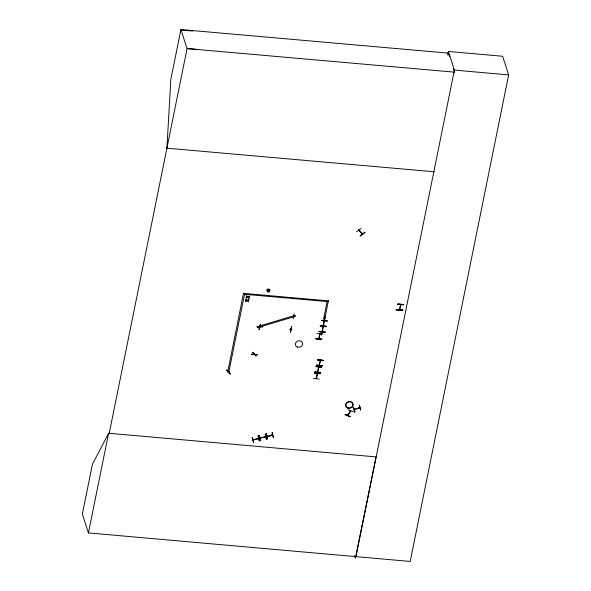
<?xml version="1.0" encoding="UTF-8"?>
<svg xmlns="http://www.w3.org/2000/svg" width="591" height="591" viewBox="0 0 591 591"><rect width="100%" height="100%" fill="white"/><g stroke="black" fill="none" stroke-linecap="round" stroke-linejoin="round"><path stroke-width="0.89" d="M319.901 333.989L318.8 338.961L318.748 338.215M319.93 333.989C319.783 335.23 319.716 332.873 319.797 333.878M350.714 411.011L350.662 410.627M254.16 354.437L254.027 354.039M316.399 378.403C316.702 378.218 316.2 378.439 316.111 378.373M316.429 378.403C317.463 374.857 317.965 369.56 316.229 378.646M317.515 372.071L318.638 367.004M318.845 367.092L317.663 371.931M319.037 365.112C318.97 365.866 319.834 364.677 319.11 364.75M321.992 331.588L321.903 331.263M320.411 360.813L320.477 360.355M323.188 325.235C323.905 325.323 322.974 326.306 323.041 325.648M324.296 321.068L324.134 321.423L324.163 320.573M324.489 320.979L324.363 320.595M166.913 148.193L170.843 79.357L180.927 29.55L448.414 53.138M345.188 414.417L350.352 416.685L345.1 414.771L345.203 414.372M345.225 414.542L350.352 416.685M321.711 339.485L315.971 338.961L315.978 338.562M402.449 310.297C390.488 309.027 397.071 310.43 402.456 309.861M396.701 309.403C408.913 310.925 400.661 309.3 396.701 309.795M228.82 371.384L228.739 372.094M254.418 353.721L254.403 354.46L253.857 354.474M251.374 354.127C269.415 355.716 239.082 353.573 257.115 354.622M313.444 378.55L319.206 379.038M314.722 372.212C332.445 373.446 302.681 371.244 320.462 372.707M319.192 331.654C337.188 333.553 306.825 330.007 324.939 332.216M320.337 326.018L326.084 326.742L326.136 326.313L320.344 325.663M322.08 365.622C316.968 366.804 312.011 364.152 322.08 365.674M322.073 366.058L316.333 365.482M447.668 55.052L448.392 51.469L502.631 56.248L508.652 74.894L410.206 561.45L88.436 532.919L108.604 433.24L376.075 456.902L355.339 558.244L354.526 555.725M244.726 293.491L228.82 372.108L227.698 372.012L243.536 293.143M248.501 301.144L248.471 301.72L247.119 300.738L245.428 301.476L245.457 300.93M245.509 301.085L246.861 300.509L245.775 299.733L245.812 299.164M249.18 297.783L249.151 298.352L247.799 297.376L246.107 298.115L246.137 297.561M246.188 297.716L247.54 297.147L246.462 296.372L246.491 295.796M247.444 300.391L248.818 299.984L248.848 299.43M248.124 297.022L249.498 296.623L249.528 296.069M269.902 289.538C269.71 296.394 262.958 287.492 269.828 289.442M328.389 300.642L324.762 319.17L323.646 319.066L327.067 301.55M321.718 339.507C315.978 337.616 311.642 338.916 321.718 339.101M322.826 334.033L317.086 333.435M397.854 304.04L403.616 304.542L397.861 304.033M399.435 309.366L399.531 309.75L400.58 304.564M355.967 556.67L454.413 70.107L448.392 51.469M259.065 329.423L260.468 324.267L259.087 329.401M259.811 326.734L259.892 327.325L259.988 326.454M259.323 329.423L260.468 324.267M254.189 354.423L254.522 354.046M260.52 326.638L260.335 326.757M257.041 326.395L262.847 326.727M290.092 329.423L290.669 329.689L290.528 329.15M290.454 332.172L291.607 326.875L290.307 332.157M294.089 313.651L293.217 318.734M293.823 316.377L294.444 316.251L293.86 316.2M293.897 316.407L294.392 316.192M320.344 326.202L326.143 326.461M321.282 331.913L321.378 332.423L321.349 331.861M324.525 319.103L324.444 318.579M323.07 325.648L325.161 316.274L323.417 325.944M322.775 329.748L321.386 334.92L322.546 329.726M322.28 331.558L323.225 326.21M314.552 373.32L320.352 373.571M320.196 360.347L320.13 360.894L320.292 360.532M319.155 365.43L320.433 360.392L319.273 365.245M319.325 365.142L319.384 364.721M321.607 367.284L315.83 366.56L321.556 367.129M359.823 407.62L354.319 409.393M359.601 407.332L359.786 407.879L359.742 407.347M358.803 230.313L359.158 230.697L359.239 230.231M359.084 230.231L358.715 230.039M362.475 233.992L358.87 229.914M230.165 373.933L226.656 370.225L226.87 369.892M252.985 439.8L253.628 439.645L253.051 440M253.65 439.844L253.48 439.386M260.077 438.049C261.362 437.377 260.158 438.987 259.988 437.776M260.742 438.094L260.498 437.591M272.665 434.932L266.94 436.321L267.524 436.165M397.809 304.247L403.564 304.734M257.055 326.38L262.796 326.919M321.482 320.514L327.229 321.039M320.344 326.136C338.052 327.857 308.243 324.585 326.084 326.188M317.478 359.985L323.225 360.503M314.552 373.246L320.3 373.763M355.014 411.979L353.344 407.007M252.387 437.37L253.569 442.393L252.15 437.436M259.479 435.611L260.653 440.642L259.235 435.678M266.327 433.92L267.191 439.024L266.334 433.772M267.45 438.928L266.297 433.794M319.96 333.516L319 338.975L318.822 338.163M400.713 305.052L400.624 304.779M399.782 309.662L399.693 309.389M254.448 354.489L254.366 354.46M359.313 407.76L359.217 407.465M359.195 230.741L358.907 229.958M252.896 439.527L253.103 439.748M266.837 436.077C267.036 438.094 274.128 433.986 272.192 435.257M229.101 371.576L228.909 371.392M350.544 410.878L347.715 415.569L347.634 415.178M350.766 410.93L347.833 415.325M348.143 409.696L353.241 411.861M294.444 316.466L294.303 315.919M291.164 329.519L291.755 329.534L291.2 329.239M321.43 332.164L321.888 332.445L321.748 331.898M347.833 414.845L348.21 415.118M254.278 354.519L254.16 354.016M291.688 329.778L291.082 329.253M321.371 332.186L321.859 331.965M361.204 228.503L356.484 231.827M360.296 236.068C366.863 231.347 366.302 231.007 360.052 235.706M252.697 352.28L256.221 356.196L252.719 352.266M228.998 371.665L228.422 371.724M254.315 354.46L253.879 354.755L254.167 354.282M229.109 371.805L228.673 372.101L228.488 371.613M354.748 412.104L353.115 407.221L354.77 412.075M323.114 326.468L321.386 334.92M354.615 408.994L354.799 409.533L354.696 409.024M260.638 438.116L260.653 437.695M265.285 436.727L265.81 436.623M246.543 295.951L247.91 296.948L249.579 296.224M245.863 299.319L247.23 300.317L248.9 299.585M272.133 435.006L272.687 435.131L272.517 434.673M359.35 405.167L360.673 410.132L359.335 405.153M359.823 407.805L354.275 409.652L354.127 409.216M257.403 326.624L295.19 315.365L295.47 316.318L257.691 327.577M258.134 435.803L259.619 440.893L259.25 440.82M265.573 434.112L266.711 439.143L266.342 439.061M273.19 437.37L273.559 437.443L272.163 432.472M258.725 438.382C257.129 438.433 259.235 439.202 258.636 438.108M253.044 439.785L258.599 438.382M260.136 438.034L265.751 436.638M253.088 439.963L258.688 438.596L258.503 438.086M260.173 438.204C262.567 436.638 266.445 437.901 265.196 436.431M362.113 233.622L362.505 234.051L362.394 233.667M354.408 409.666L354.231 409.127M253.096 440.007L253.007 439.445M258.208 438.714L258.06 438.249M290.218 329.379L290.617 329.704L290.026 329.231M181.097 30.097L192.747 31.05M198.716 49.541L187.074 48.58L180.927 29.55M454.413 70.107L508.652 74.894M454.56 72.168L187.074 48.58L109.217 433.366L108.589 433.314L92.425 464.282L82.348 514.081L88.436 532.919M166.285 148.134L434.4 171.782M267.383 289.25L269.836 289.464M243.61 293.372L328.463 300.871M396.738 309.507L402.449 309.906M321.777 339.219L315.971 338.606M324.644 318.911L324.045 318.542M294.444 316.251L293.904 315.882M324.548 319.088L323.979 318.586M324.385 321.607L324.127 321.349M290.609 329.446L290.129 329.113M314.759 371.946L320.47 372.36M317.212 374.103L317.404 374.169M253.901 354.763L253.687 354.268M400.779 304.587L400.691 304.313M267.479 436.195L267.501 435.995M248.176 297.177L249.232 297.938M247.489 300.546L248.552 301.299M324.459 320.943L324.082 320.677M317.515 373.652L317.433 373.327M364.942 232.581L364.699 232.211M358.84 230.35L362.157 233.844M361.943 233.792L362.261 233.903M226.671 370.195L230.217 374.088L226.878 370.025M291.2 329.726L291.208 329.209M448.687 54.003L449.529 56.603M453.437 68.711L454.28 71.304M403.557 304.83L397.809 304.321M400.491 304.291L400.528 304.668M400.336 304.757L400.454 305.03M399.723 309.396L400.787 304.697M399.405 309.366L399.531 309.75M328.19 301.646L244.452 294.266M359.173 407.531L359.262 407.997M324.555 318.645L324.762 319.17M323.026 326.195L322.945 326.298M322.871 326.653L322.996 327.045M350.175 410.959L350.256 411.351M319.605 333.967L319.738 334.351M320.359 360.067L320.485 360.451M320.159 360.045L320.196 360.421M318.549 366.73L318.468 366.834M318.394 367.196L318.519 367.58M317.426 371.798L317.544 372.071M317.079 373.771L317.204 374.155M293.771 315.926L293.941 316.414L293.734 316.111M291.644 326.867L291.2 326.83M291.599 329.276L291.769 329.763M260.387 326.491L260.55 327.008L259.863 326.498M259.73 326.461L259.974 327.222L259.567 326.919M272.444 434.636L272.591 435.183M272.045 434.732L272.192 435.286M272 434.799L272.126 435.249M267.346 435.899L267.494 436.446L266.947 435.995M265.219 434.053L266.393 439.216L265.263 434.053M265.662 436.372L265.802 436.86L265.595 436.328M265.145 436.498L265.27 436.941M260.099 437.695L260.247 438.241M258.104 438.182L258.127 438.714M253.406 439.349L253.554 439.896M257.477 326.853L257.765 327.813M272.119 432.361L273.241 437.525M258.252 435.922L259.375 440.938L258.178 435.811M319.243 331.411L324.984 331.95L319.243 331.411M316.37 365.26L322.117 365.799L316.37 365.26M321.541 320.3L327.281 320.839L321.526 320.307M317.537 359.771L323.277 360.311L317.53 359.771M267.464 290.129L267.834 291.363L269.252 290.927L268.883 289.693L267.464 290.129M318.874 367.137L318.748 366.745L318.845 367.129M297.399 347.065A3.686 3.199 -17.9 0 0 302.592 343.497A3.686 3.199 -17.9 0 0 296.889 341.517A3.686 3.199 -17.9 0 0 297.399 347.065M347.804 408.012A3.686 3.199 -17.9 0 0 352.997 404.436A3.686 3.199 -17.9 0 0 347.294 402.456A3.686 3.199 -17.9 0 0 347.804 408.012M347.774 407.871A3.664 3.184 -17.9 0 0 352.938 404.318A3.664 3.184 -17.9 0 0 347.264 402.353A3.664 3.184 -17.9 0 0 347.774 407.871"/></g></svg>
